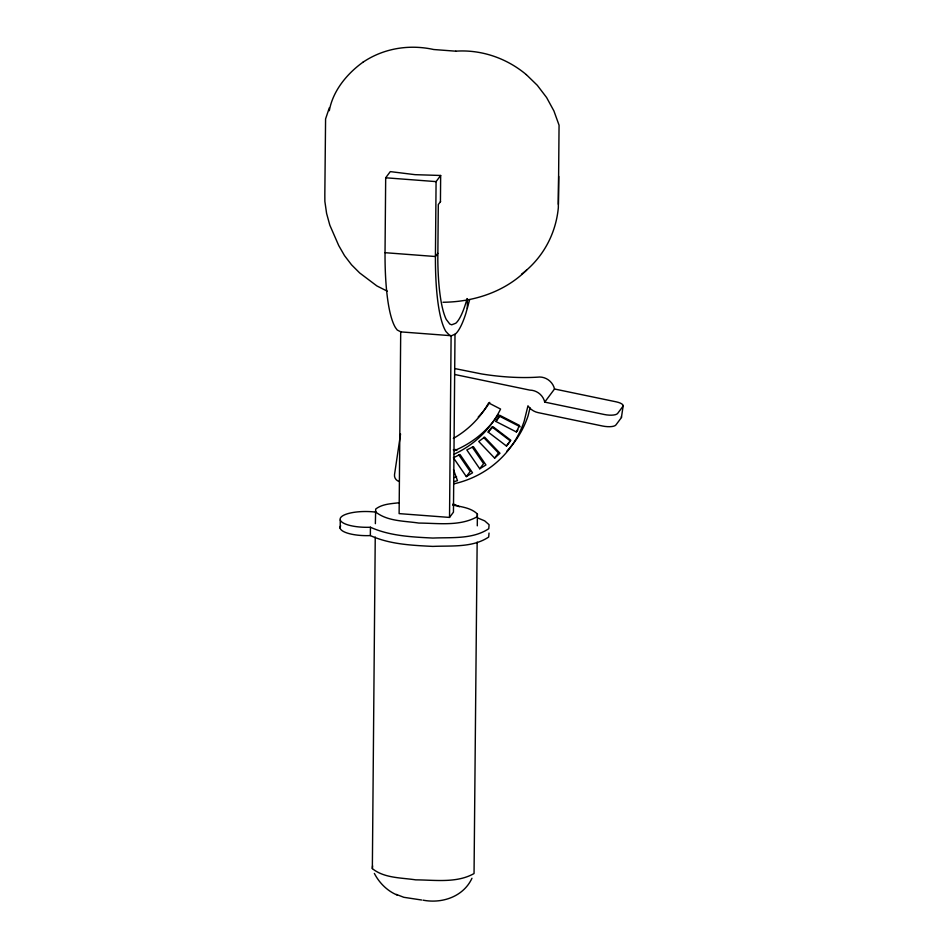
<?xml version="1.0" encoding="UTF-8"?>
<svg xmlns="http://www.w3.org/2000/svg" width="948" height="948" viewBox="0 0 948 948"><rect width="100%" height="100%" fill="white"/><g stroke="black" fill="none" stroke-linecap="round" stroke-linejoin="round"><path stroke-width="1.42" d="M440.583 201.486L438.296 204.555L437.81 259.835A105.986 21.863 -85.7 0 0 446.259 319.44L449.779 324.038L451.698 324.809L455.763 323.244A88.567 18.273 -85.7 0 0 466.061 302.222L467.091 298.561M329.311 110.715C332.831 90.901 346.873 73.814 362.977 62.201M340.202 528.38L340.273 520.025M489.026 533.072L488.682 537.042C472.542 547.861 451.414 545.55 432.845 546.404C411.788 545.337 389.877 544.377 370.36 535.584L370.431 527.242A26.106 7.892 0.5 0 1 340.296 518.319A26.106 7.892 0.5 0 1 376.06 512.169M477.152 542.114L474.047 873.546C456.675 883.394 434.931 879.945 415.722 879.863C401.229 877.635 384.248 878.275 372.351 868.617L375.242 536.983M375.361 523.663L375.692 509.052C382.21 504.004 390.967 503.732 398.847 502.784M401.051 331.966L397.248 330.034L395.494 327.664A115.952 23.925 -85.7 0 1 385.03 252.689L385.682 177.786L390.292 171.612L415.07 174.669L440.666 175.475L440.429 201.699M440.666 175.475L436.08 181.613L435.428 256.517A115.952 23.925 -85.7 0 0 445.904 331.48L449.506 335.296L451.449 335.793L455.538 333.909A96.021 19.813 -85.7 0 0 465.871 313.385L469.639 299.698M449.53 517.43L451.106 335.699L400.708 331.883L399.12 513.615L449.53 517.43L453.452 512.169L455.004 334.277M467.328 308.467L467.411 298.727M477.294 525.832L477.389 513.982C470.872 507.701 461.143 506.777 452.623 505.047M558.692 176.364L558.372 204.33M372.351 868.617L372.576 865.856M477.389 513.982L477.152 516.743C459.792 526.59 438.047 523.142 418.838 523.071C404.346 520.843 387.365 521.483 375.455 511.813M400.554 433.983L394.522 474.604A6.15 5.724 36.7 0 0 399.226 481.501M621.426 417.476L623.144 405.945M530.051 407.841L528.036 415.971A108.439 100.903 36.7 0 1 506.99 450.987M329.335 107.776L325.579 118.915L324.832 194.731L324.868 201.391L326.598 213.43L329.821 225.162L338.72 245.544L344.515 255.628L351.542 264.812L359.707 272.977L376.877 285.929L387.365 291.237M516.364 431.956L519.504 425.439L499.643 415.248L495.911 421.469L516.364 431.956L517.904 429.906M471.962 878.275C463.406 896.713 442.064 903.847 423.045 900.162M437.822 253.306L435.428 256.517L385.03 252.689M488.137 432.075L491.976 426.932L510.297 440.891L506.457 446.034L488.137 432.075L493.055 426.742L510.842 440.299L506.457 446.034M495.911 421.469L499.75 416.326L520.203 426.813M466.333 476.619L472.531 472.779L459.981 454.483L453.417 457.766L466.333 476.619L470.172 471.464L458.868 454.981M479.747 468.786L485.945 464.947L473.396 446.65L466.819 449.933L479.747 468.786L483.587 463.631L472.282 447.148M494.619 458.121L499.987 453.251L484.582 437.111L478.752 441.484L494.619 458.121L498.458 452.978L483.587 437.384M544.733 402.106L554.521 389L616.188 401.834A9.053 2.963 8.5 0 1 622.955 406.313L617.646 413.423A11.4 3.733 8.5 0 1 604.149 414.477L544.733 402.106A14.777 13.758 36.7 0 0 529.825 390.114L455.004 374.543M526.661 270.014C504.727 291.972 473.538 301.985 442.989 302.258M454.222 477.567L456.592 476.88M453.938 481.679L457.493 480.648L453.5 469.698M453.31 449.767L456 449.542L456.817 450.371L453.997 450.158M455.822 51.192L433.722 49.521A95.25 88.638 36.7 0 0 362.989 62.213M385.682 177.786L436.08 181.613M421.599 900.008L403.812 897.294L396.288 894.402M454.661 368.535L481.679 373.962A95.025 31.094 8.5 0 0 539.613 377.008A14.777 13.758 36.7 0 1 554.521 389M477.887 518.023L484.712 520.879L489.097 524.73L488.765 528.7C472.625 539.519 451.485 537.208 432.928 538.061C411.859 536.995 389.948 536.035 370.431 527.242M397.331 895.125C387.376 891.025 379.271 882.932 374.365 873.428M459.413 506.765L455.182 504.751A24.304 7.347 0.5 0 0 452.943 504.063M526.27 74.572L537.303 85.308L546.605 97.526L553.916 110.94L559.059 125.183L558.336 207.671A107.598 100.133 36.7 0 1 521.578 274.197M370.36 535.584A26.106 7.892 0.5 0 1 340.688 525.82M455.822 51.168A95.25 88.638 36.7 0 1 526.247 74.584M621.331 416.682A9.053 2.963 8.5 0 1 621.236 417.831L615.927 424.941A11.4 3.733 8.5 0 1 602.43 425.996L538.049 412.605A15.204 14.149 36.7 0 1 527.965 405.827L524.197 421.113A108.439 100.903 36.7 0 1 453.831 483.859M489.749 402.367A106.129 98.77 36.7 0 1 478.254 416.978M498.281 414.596A110.549 102.882 36.7 0 1 454.293 450.656M453.334 438.426A106.129 98.77 36.7 0 0 488.635 402.936L500.568 409.062A110.549 102.882 36.7 0 1 454.27 454.128"/></g></svg>
